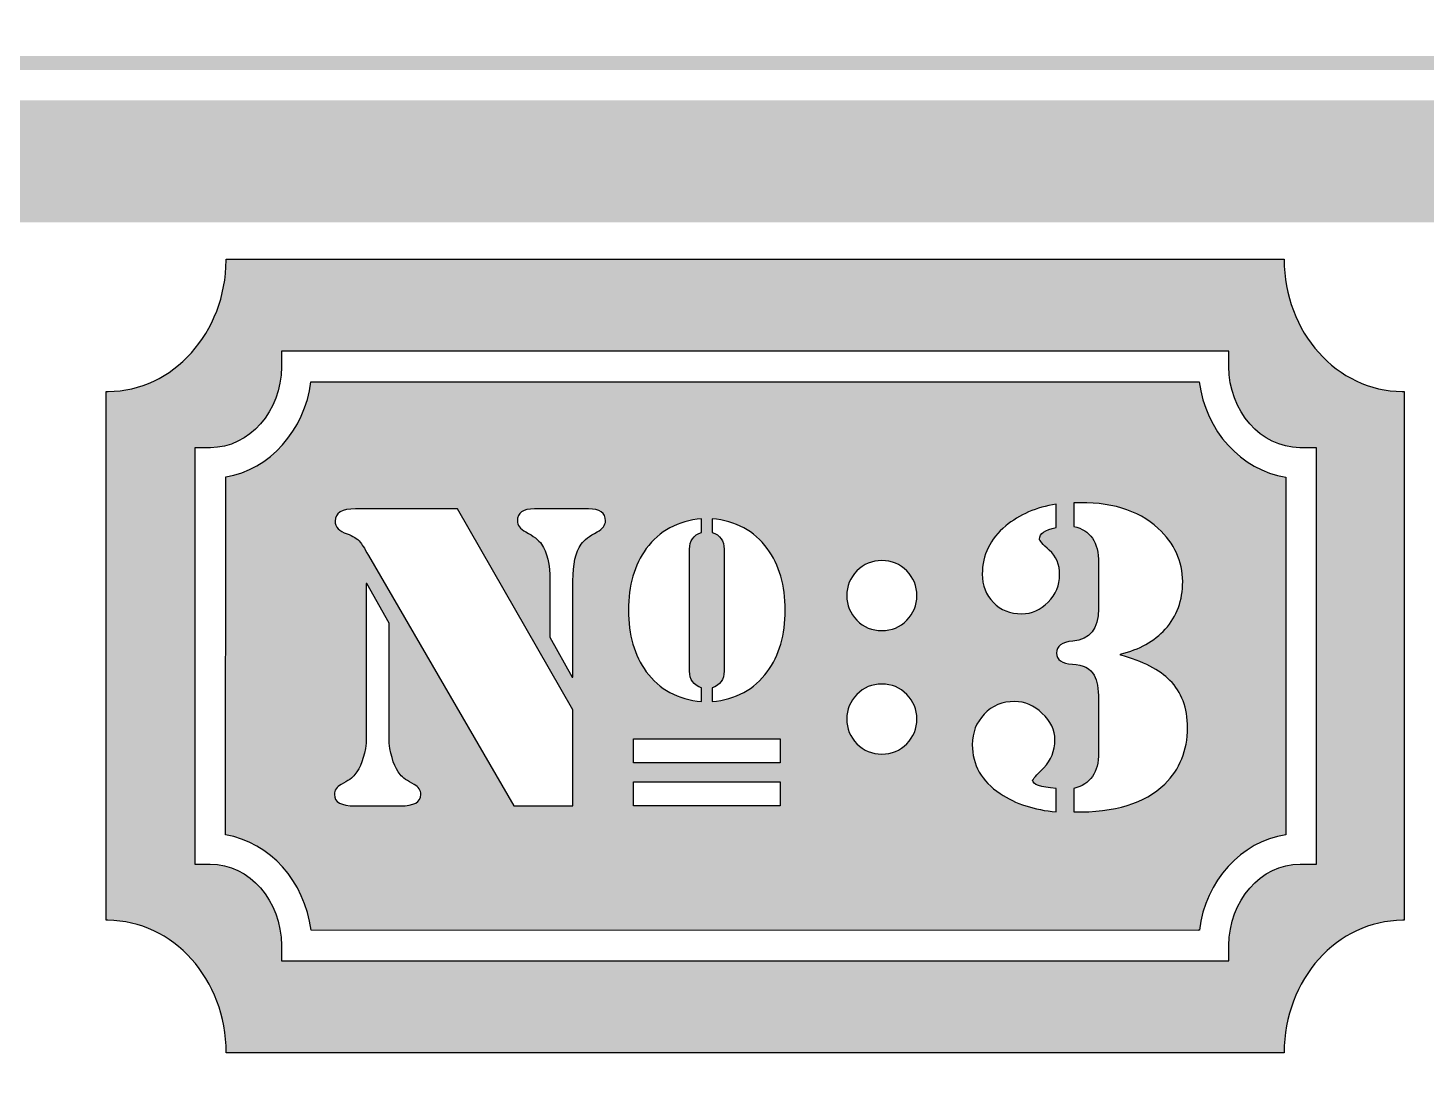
# Model space of a CAD drawing. Header units: millimetres. Extents: x 54215 to 67697, y 23496 to 56611.
# Drawn here: x 60389.2 to 60474.9, y 32376.6 to 32440.2 of the extents above; entities that cross this region are included whole.
import ezdxf

# ---------------------------------------------------------------- set-up
doc = ezdxf.new("R2010")
doc.units = ezdxf.units.MM
doc.layers.add('no3_lejand', color=255, linetype='Continuous', lineweight=13)

msp = doc.modelspace()

# ---------------------------------------------------------------- hatches: boundary and pattern name
at = {"true_color": 0xe74a37}
h = msp.add_hatch(color=13, dxfattribs=at)
h.dxf.hatch_style = 1
edge = h.paths.add_edge_path()
edge.add_spline(control_points=[(60473.449, 32417.97), (60469.447, 32417.983), (60466.204, 32421.606), (60466.204, 32426.073), (60466.203, 32426.072), (60466.202, 32426.072), (60466.201, 32426.072), (60466.201, 32426.072), (60466.201, 32426.073), (60466.201, 32426.073), (60466.201, 32426.073), (60401.346, 32426.073), (60401.346, 32426.073), (60401.346, 32426.073), (60401.346, 32426.026), (60401.346, 32426.026), (60401.323, 32421.58), (60398.092, 32417.983), (60394.103, 32417.97), (60394.103, 32417.97), (60393.992, 32417.97), (60393.992, 32417.97), (60393.992, 32417.97), (60393.992, 32385.56), (60393.992, 32385.56), (60393.992, 32385.56), (60394.082, 32385.56), (60394.082, 32385.56), (60394.082, 32385.56), (60394.082, 32385.56), (60394.082, 32385.56), (60398.095, 32385.56), (60401.347, 32381.93), (60401.347, 32377.454), (60401.347, 32377.454), (60401.349, 32377.454), (60401.349, 32377.454), (60401.349, 32377.454), (60401.349, 32377.441), (60401.349, 32377.441), (60401.349, 32377.441), (60466.203, 32377.441), (60466.203, 32377.441), (60466.203, 32377.441), (60466.203, 32377.454), (60466.203, 32377.454), (60466.203, 32377.454), (60466.206, 32377.454), (60466.206, 32377.454), (60466.206, 32381.93), (60469.458, 32385.56), (60473.471, 32385.56), (60473.471, 32385.56), (60473.471, 32385.56), (60473.471, 32385.56), (60473.471, 32385.56), (60473.555, 32385.56), (60473.555, 32385.56), (60473.555, 32385.56), (60473.555, 32417.97), (60473.555, 32417.97), (60473.555, 32417.97), (60473.449, 32417.97), (60473.449, 32417.97)], knot_values=[0, 0, 0, 0, 1, 1, 1, 2, 2, 2, 3, 3, 3, 4, 4, 4, 5, 5, 5, 6, 6, 6, 7, 7, 7, 8, 8, 8, 9, 9, 9, 10, 10, 10, 11, 11, 11, 12, 12, 12, 13, 13, 13, 14, 14, 14, 15, 15, 15, 16, 16, 16, 17, 17, 17, 18, 18, 18, 19, 19, 19, 20, 20, 20, 21, 21, 21, 21], degree=3, periodic=0)
edge = h.paths.add_edge_path(flags=16)
edge.add_spline(control_points=[(60468.18, 32389.001), (60468.18, 32389.001), (60467.183, 32389.001), (60467.183, 32389.001), (60464.776, 32389.001), (60462.818, 32386.766), (60462.818, 32384.021), (60462.818, 32384.021), (60462.816, 32383.085), (60462.816, 32383.085), (60462.816, 32383.085), (60461.881, 32383.075), (60461.881, 32383.075), (60461.881, 32383.075), (60404.734, 32383.086), (60404.734, 32383.086), (60404.734, 32383.086), (60404.734, 32384.021), (60404.734, 32384.021), (60404.734, 32386.767), (60402.775, 32389.001), (60400.367, 32389.001), (60400.367, 32389.001), (60399.432, 32389.001), (60399.432, 32389.001), (60399.432, 32389.001), (60399.432, 32414.518), (60399.432, 32414.518), (60399.432, 32414.518), (60400.381, 32414.525), (60400.381, 32414.525), (60402.766, 32414.532), (60404.719, 32416.752), (60404.733, 32419.473), (60404.733, 32419.473), (60404.733, 32420.438), (60404.733, 32420.438), (60404.733, 32420.438), (60447.308, 32420.438), (60447.308, 32420.438), (60455.567, 32420.438), (60462.818, 32420.441), (60462.818, 32420.441), (60462.818, 32420.441), (60462.818, 32419.503), (60462.818, 32419.503), (60462.818, 32419.503), (60462.816, 32419.503), (60462.816, 32419.503), (60462.816, 32416.765), (60464.77, 32414.532), (60467.17, 32414.525), (60467.17, 32414.525), (60468.18, 32414.525), (60468.18, 32414.525), (60468.18, 32414.525), (60468.18, 32389.001), (60468.18, 32389.001)], knot_values=[0, 0, 0, 0, 1, 1, 1, 2, 2, 2, 3, 3, 3, 4, 4, 4, 5, 5, 5, 6, 6, 6, 7, 7, 7, 8, 8, 8, 9, 9, 9, 10, 10, 10, 11, 11, 11, 12, 12, 12, 13, 13, 13, 14, 14, 14, 15, 15, 15, 16, 16, 16, 17, 17, 17, 18, 18, 18, 19, 19, 19, 19], degree=3, periodic=0)
h = msp.add_hatch(color=13, dxfattribs=at)
h.dxf.hatch_style = 1
edge = h.paths.add_edge_path()
edge.add_spline(control_points=[(60466.31, 32401.763), (60466.31, 32407.242), (60466.31, 32412.722), (60466.31, 32412.722), (60463.562, 32413.148), (60461.382, 32415.55), (60461.004, 32418.568)], knot_values=[8, 8, 8, 8, 8.5, 8.5, 8.5, 9.5, 9.5, 9.5, 9.5], degree=3, periodic=0)
edge.add_spline(control_points=[(60461.004, 32418.568), (60461.004, 32418.568), (60406.545, 32418.568), (60406.545, 32418.568), (60406.168, 32415.578), (60404.022, 32413.193), (60401.318, 32412.734)], knot_values=[6, 6, 6, 6, 7, 7, 7, 8, 8, 8, 8], degree=3, periodic=0)
edge.add_spline(control_points=[(60401.318, 32412.734), (60401.318, 32412.734), (60401.303, 32390.794), (60401.303, 32390.794), (60404.022, 32390.343), (60406.172, 32387.955), (60406.546, 32384.956)], knot_values=[4, 4, 4, 4, 5, 5, 5, 6, 6, 6, 6], degree=3, periodic=0)
edge.add_spline(control_points=[(60406.546, 32384.956), (60406.546, 32384.956), (60460.946, 32384.946), (60460.946, 32384.946), (60460.946, 32384.946), (60460.946, 32384.946), (60460.946, 32384.946)], knot_values=[2.99999, 2.99999, 2.99999, 2.99999, 3.99999, 3.99999, 3.99999, 4, 4, 4, 4], degree=3, periodic=0)
edge.add_spline(control_points=[(60460.946, 32384.946), (60460.946, 32384.946), (60460.946, 32384.956), (60460.946, 32384.956), (60460.946, 32384.956), (60460.946, 32384.956), (60460.946, 32384.956)], knot_values=[1.99999, 1.99999, 1.99999, 1.99999, 2.99998, 2.99998, 2.99998, 2.99999, 2.99999, 2.99999, 2.99999], degree=3, periodic=0)
edge.add_spline(control_points=[(60460.946, 32384.956), (60460.946, 32384.956), (60461.005, 32384.956), (60461.005, 32384.956)], knot_values=[1.00001, 1.00001, 1.00001, 1.00001, 1.99999, 1.99999, 1.99999, 1.99999], degree=3, periodic=0)
edge.add_spline(control_points=[(60461.005, 32384.956), (60461.383, 32387.978), (60463.562, 32390.379), (60466.31, 32390.804)], knot_values=[0, 0, 0, 0, 1, 1, 1, 1], degree=3, periodic=0)
edge.add_spline(control_points=[(60466.31, 32390.804), (60466.31, 32390.804), (60466.31, 32396.283), (60466.31, 32401.763)], knot_values=[9.5, 9.5, 9.5, 9.5, 10, 10, 10, 10], degree=3, periodic=0)
edge = h.paths.add_edge_path(flags=16)
edge.add_spline(control_points=[(60440.011, 32406.971), (60440.422, 32407.397), (60440.932, 32407.608), (60441.541, 32407.608), (60442.151, 32407.608), (60442.66, 32407.397), (60443.072, 32406.971)], knot_values=[5, 5, 5, 5, 6, 6, 6, 7, 7, 7, 7], degree=3, periodic=0)
edge.add_spline(control_points=[(60443.072, 32406.971), (60443.483, 32406.548), (60443.689, 32406.045), (60443.689, 32405.459)], knot_values=[7, 7, 7, 7, 8, 8, 8, 8], degree=3, periodic=0)
edge.add_spline(control_points=[(60443.689, 32405.459), (60443.689, 32404.877), (60443.483, 32404.374), (60443.072, 32403.95)], knot_values=[0, 0, 0, 0, 1, 1, 1, 1], degree=3, periodic=0)
edge.add_spline(control_points=[(60443.072, 32403.95), (60442.66, 32403.526), (60442.151, 32403.314), (60441.541, 32403.314), (60440.932, 32403.314), (60440.422, 32403.526), (60440.011, 32403.95), (60439.6, 32404.374), (60439.393, 32404.877), (60439.393, 32405.459)], knot_values=[1, 1, 1, 1, 2, 2, 2, 3, 3, 3, 4, 4, 4, 4], degree=3, periodic=0)
edge.add_spline(control_points=[(60439.393, 32405.459), (60439.393, 32406.045), (60439.6, 32406.548), (60440.011, 32406.971)], knot_values=[4, 4, 4, 4, 5, 5, 5, 5], degree=3, periodic=0)
edge = h.paths.add_edge_path(flags=16)
edge.add_spline(control_points=[(60431.136, 32410.171), (60432.595, 32410.038), (60433.724, 32409.427), (60434.519, 32408.342)], knot_values=[5, 5, 5, 5, 6, 6, 6, 6], degree=3, periodic=0)
edge.add_spline(control_points=[(60434.519, 32408.342), (60435.251, 32407.345), (60435.615, 32406.087), (60435.615, 32404.57)], knot_values=[6, 6, 6, 6, 7, 7, 7, 7], degree=3, periodic=0)
edge.add_spline(control_points=[(60435.615, 32404.57), (60435.615, 32403.053), (60435.251, 32401.794), (60434.519, 32400.796)], knot_values=[7, 7, 7, 7, 8, 8, 8, 8], degree=3, periodic=0)
edge.add_spline(control_points=[(60434.519, 32400.796), (60433.724, 32399.711), (60432.595, 32399.102), (60431.136, 32398.967)], knot_values=[8, 8, 8, 8, 9, 9, 9, 9], degree=3, periodic=0)
edge.add_spline(control_points=[(60431.136, 32398.967), (60431.136, 32398.967), (60431.136, 32399.803), (60431.136, 32399.803)], knot_values=[0, 0, 0, 0, 1, 1, 1, 1], degree=3, periodic=0)
edge.add_spline(control_points=[(60431.136, 32399.803), (60431.626, 32399.975), (60431.87, 32400.32), (60431.87, 32400.839), (60431.87, 32400.839), (60431.87, 32408.299), (60431.87, 32408.299)], knot_values=[1, 1, 1, 1, 2, 2, 2, 3, 3, 3, 3], degree=3, periodic=0)
edge.add_spline(control_points=[(60431.87, 32408.299), (60431.87, 32408.818), (60431.626, 32409.164), (60431.136, 32409.337), (60431.136, 32409.337), (60431.136, 32410.171), (60431.136, 32410.171)], knot_values=[3, 3, 3, 3, 4, 4, 4, 5, 5, 5, 5], degree=3, periodic=0)
edge = h.paths.add_edge_path(flags=16)
edge.add_spline(control_points=[(60430.488, 32410.171), (60430.488, 32410.171), (60430.488, 32409.337), (60430.488, 32409.337)], knot_values=[0, 0, 0, 0, 1, 1, 1, 1], degree=3, periodic=0)
edge.add_spline(control_points=[(60430.488, 32409.337), (60429.998, 32409.164), (60429.753, 32408.818), (60429.753, 32408.299), (60429.753, 32408.299), (60429.753, 32400.839), (60429.753, 32400.839)], knot_values=[1, 1, 1, 1, 2, 2, 2, 3, 3, 3, 3], degree=3, periodic=0)
edge.add_spline(control_points=[(60429.753, 32400.839), (60429.753, 32400.32), (60429.998, 32399.975), (60430.488, 32399.803), (60430.488, 32399.803), (60430.488, 32398.967), (60430.488, 32398.967)], knot_values=[3, 3, 3, 3, 4, 4, 4, 5, 5, 5, 5], degree=3, periodic=0)
edge.add_spline(control_points=[(60430.488, 32398.967), (60429.027, 32399.102), (60427.9, 32399.711), (60427.103, 32400.796)], knot_values=[5, 5, 5, 5, 6, 6, 6, 6], degree=3, periodic=0)
edge.add_spline(control_points=[(60427.103, 32400.796), (60426.373, 32401.794), (60426.008, 32403.053), (60426.008, 32404.57)], knot_values=[6, 6, 6, 6, 7, 7, 7, 7], degree=3, periodic=0)
edge.add_spline(control_points=[(60426.008, 32404.57), (60426.008, 32406.087), (60426.373, 32407.345), (60427.103, 32408.342)], knot_values=[7, 7, 7, 7, 8, 8, 8, 8], degree=3, periodic=0)
edge.add_spline(control_points=[(60427.103, 32408.342), (60427.9, 32409.427), (60429.027, 32410.038), (60430.488, 32410.171)], knot_values=[8, 8, 8, 8, 9, 9, 9, 9], degree=3, periodic=0)
edge = h.paths.add_edge_path(flags=16)
edge.add_spline(control_points=[(60447.697, 32406.783), (60447.697, 32407.952), (60448.176, 32408.932), (60449.133, 32409.727)], knot_values=[8, 8, 8, 8, 9, 9, 9, 9], degree=3, periodic=0)
edge.add_spline(control_points=[(60449.133, 32409.727), (60449.976, 32410.425), (60451.005, 32410.872), (60452.223, 32411.065)], knot_values=[9, 9, 9, 9, 10, 10, 10, 10], degree=3, periodic=0)
edge.add_spline(control_points=[(60452.223, 32411.065), (60452.223, 32411.065), (60452.223, 32409.63), (60452.223, 32409.63)], knot_values=[0, 0, 0, 0, 1, 1, 1, 1], degree=3, periodic=0)
edge.add_spline(control_points=[(60452.223, 32409.63), (60451.541, 32409.499), (60451.201, 32409.265), (60451.201, 32408.924)], knot_values=[1, 1, 1, 1, 2, 2, 2, 2], degree=3, periodic=0)
edge.add_spline(control_points=[(60451.201, 32408.924), (60451.201, 32408.844), (60451.403, 32408.616), (60451.809, 32408.243)], knot_values=[2, 2, 2, 2, 3, 3, 3, 3], degree=3, periodic=0)
edge.add_spline(control_points=[(60451.809, 32408.243), (60452.231, 32407.87), (60452.442, 32407.367), (60452.442, 32406.734)], knot_values=[3, 3, 3, 3, 4, 4, 4, 4], degree=3, periodic=0)
edge.add_spline(control_points=[(60452.442, 32406.734), (60452.442, 32406.101), (60452.206, 32405.542), (60451.736, 32405.055)], knot_values=[4, 4, 4, 4, 5, 5, 5, 5], degree=3, periodic=0)
edge.add_spline(control_points=[(60451.736, 32405.055), (60451.283, 32404.585), (60450.739, 32404.349), (60450.105, 32404.349)], knot_values=[5, 5, 5, 5, 6, 6, 6, 6], degree=3, periodic=0)
edge.add_spline(control_points=[(60450.105, 32404.349), (60449.407, 32404.349), (60448.832, 32404.577), (60448.379, 32405.03)], knot_values=[6, 6, 6, 6, 7, 7, 7, 7], degree=3, periodic=0)
edge.add_spline(control_points=[(60448.379, 32405.03), (60447.924, 32405.501), (60447.697, 32406.085), (60447.697, 32406.783)], knot_values=[7, 7, 7, 7, 8, 8, 8, 8], degree=3, periodic=0)
edge = h.paths.add_edge_path(flags=16)
edge.add_spline(control_points=[(60440.011, 32399.403), (60440.422, 32399.828), (60440.932, 32400.039), (60441.541, 32400.039), (60442.151, 32400.039), (60442.66, 32399.828), (60443.072, 32399.403)], knot_values=[5, 5, 5, 5, 6, 6, 6, 7, 7, 7, 7], degree=3, periodic=0)
edge.add_spline(control_points=[(60443.072, 32399.403), (60443.483, 32398.98), (60443.689, 32398.476), (60443.689, 32397.893)], knot_values=[7, 7, 7, 7, 8, 8, 8, 8], degree=3, periodic=0)
edge.add_spline(control_points=[(60443.689, 32397.893), (60443.689, 32397.31), (60443.483, 32396.806), (60443.072, 32396.382)], knot_values=[0, 0, 0, 0, 1, 1, 1, 1], degree=3, periodic=0)
edge.add_spline(control_points=[(60443.072, 32396.382), (60442.66, 32395.959), (60442.151, 32395.747), (60441.541, 32395.747), (60440.932, 32395.747), (60440.422, 32395.959), (60440.011, 32396.382)], knot_values=[1, 1, 1, 1, 2, 2, 2, 3, 3, 3, 3], degree=3, periodic=0)
edge.add_spline(control_points=[(60440.011, 32396.382), (60439.6, 32396.806), (60439.393, 32397.31), (60439.393, 32397.893)], knot_values=[3, 3, 3, 3, 4, 4, 4, 4], degree=3, periodic=0)
edge.add_spline(control_points=[(60439.393, 32397.893), (60439.393, 32398.476), (60439.6, 32398.98), (60440.011, 32399.403)], knot_values=[4, 4, 4, 4, 5, 5, 5, 5], degree=3, periodic=0)
edge = h.paths.add_edge_path(flags=16)
edge.add_spline(control_points=[(60453.318, 32411.139), (60455.508, 32411.236), (60457.227, 32410.718), (60458.476, 32409.582)], knot_values=[16, 16, 16, 16, 17, 17, 17, 17], degree=3, periodic=0)
edge.add_spline(control_points=[(60458.476, 32409.582), (60459.483, 32408.656), (60459.985, 32407.569), (60459.985, 32406.32)], knot_values=[17, 17, 17, 17, 18, 18, 18, 18], degree=3, periodic=0)
edge.add_spline(control_points=[(60459.985, 32406.32), (60459.985, 32405.169), (60459.63, 32404.195), (60458.915, 32403.4)], knot_values=[18, 18, 18, 18, 19, 19, 19, 19], degree=3, periodic=0)
edge.add_spline(control_points=[(60458.915, 32403.4), (60458.248, 32402.67), (60457.333, 32402.159), (60456.165, 32401.867)], knot_values=[19, 19, 19, 19, 20, 20, 20, 20], degree=3, periodic=0)
edge.add_spline(control_points=[(60456.165, 32401.867), (60456.165, 32401.867), (60456.165, 32401.819), (60456.165, 32401.819)], knot_values=[0.00001, 0.00001, 0.00001, 0.00001, 1, 1, 1, 1], degree=3, periodic=0)
edge.add_spline(control_points=[(60456.165, 32401.819), (60457.559, 32401.429), (60458.574, 32400.911), (60459.206, 32400.262)], knot_values=[1, 1, 1, 1, 2, 2, 2, 2], degree=3, periodic=0)
edge.add_spline(control_points=[(60459.206, 32400.262), (60459.92, 32399.547), (60460.278, 32398.582), (60460.278, 32397.365)], knot_values=[2, 2, 2, 2, 3, 3, 3, 3], degree=3, periodic=0)
edge.add_spline(control_points=[(60460.278, 32397.365), (60460.278, 32395.971), (60459.815, 32394.818), (60458.89, 32393.911)], knot_values=[3, 3, 3, 3, 4, 4, 4, 4], degree=3, periodic=0)
edge.add_spline(control_points=[(60458.89, 32393.911), (60457.674, 32392.726), (60455.815, 32392.158), (60453.318, 32392.208), (60453.318, 32392.208), (60453.318, 32393.643), (60453.318, 32393.643)], knot_values=[4, 4, 4, 4, 5, 5, 5, 6, 6, 6, 6], degree=3, periodic=0)
edge.add_spline(control_points=[(60453.318, 32393.643), (60454.324, 32393.887), (60454.827, 32394.618), (60454.827, 32395.832), (60454.827, 32395.832), (60454.827, 32399.094), (60454.827, 32399.094)], knot_values=[6, 6, 6, 6, 7, 7, 7, 8, 8, 8, 8], degree=3, periodic=0)
edge.add_spline(control_points=[(60454.827, 32399.094), (60454.827, 32399.758), (60454.737, 32400.253), (60454.558, 32400.577)], knot_values=[8, 8, 8, 8, 9, 9, 9, 9], degree=3, periodic=0)
edge.add_spline(control_points=[(60454.558, 32400.577), (60454.332, 32401), (60453.886, 32401.226), (60453.222, 32401.26)], knot_values=[9, 9, 9, 9, 10, 10, 10, 10], degree=3, periodic=0)
edge.add_spline(control_points=[(60453.222, 32401.26), (60452.571, 32401.292), (60452.247, 32401.518), (60452.247, 32401.94)], knot_values=[10, 10, 10, 10, 11, 11, 11, 11], degree=3, periodic=0)
edge.add_spline(control_points=[(60452.247, 32401.94), (60452.247, 32402.362), (60452.58, 32402.606), (60453.245, 32402.67)], knot_values=[11, 11, 11, 11, 12, 12, 12, 12], degree=3, periodic=0)
edge.add_spline(control_points=[(60453.245, 32402.67), (60454.299, 32402.768), (60454.827, 32403.425), (60454.827, 32404.641), (60454.827, 32404.641), (60454.827, 32407.465), (60454.827, 32407.465)], knot_values=[12, 12, 12, 12, 13, 13, 13, 14, 14, 14, 14], degree=3, periodic=0)
edge.add_spline(control_points=[(60454.827, 32407.465), (60454.827, 32408.73), (60454.324, 32409.476), (60453.318, 32409.702), (60453.318, 32409.702), (60453.318, 32411.139), (60453.318, 32411.139)], knot_values=[14, 14, 14, 14, 15, 15, 15, 16, 16, 16, 16], degree=3, periodic=0)
edge = h.paths.add_edge_path(flags=16)
edge.add_spline(control_points=[(60424.599, 32410.043), (60424.599, 32409.784), (60424.428, 32409.557), (60424.087, 32409.362)], knot_values=[7, 7, 7, 7, 8, 8, 8, 8], degree=3, periodic=0)
edge.add_spline(control_points=[(60424.087, 32409.362), (60423.617, 32409.118), (60423.293, 32408.868), (60423.114, 32408.608)], knot_values=[8, 8, 8, 8, 9, 9, 9, 9], degree=3, periodic=0)
edge.add_spline(control_points=[(60423.114, 32408.608), (60422.773, 32408.121), (60422.602, 32407.376), (60422.602, 32406.369), (60422.602, 32406.369), (60422.602, 32405.537), (60422.602, 32404.497)], knot_values=[9, 9, 9, 9, 10, 10, 10, 10.375023, 10.375023, 10.375023, 10.375023], degree=3, periodic=0)
edge.add_spline(control_points=[(60422.602, 32404.497), (60422.602, 32403.458), (60422.602, 32402.211), (60422.602, 32401.379)], knot_values=[10.375023, 10.375023, 10.375023, 10.375023, 10.750015, 10.750015, 10.750015, 10.750015], degree=3, periodic=0)
edge.add_spline(control_points=[(60422.602, 32401.379), (60422.602, 32401.171), (60422.602, 32400.989), (60422.602, 32400.843)], knot_values=[10.750015, 10.750015, 10.750015, 10.750015, 10.843763, 10.843763, 10.843763, 10.843763], degree=3, periodic=0)
edge.add_spline(control_points=[(60422.602, 32400.843), (60422.602, 32400.697), (60422.602, 32400.587), (60422.602, 32400.522)], knot_values=[10.843763, 10.843763, 10.843763, 10.843763, 10.937511, 10.937511, 10.937511, 10.937511], degree=3, periodic=0)
edge.add_spline(control_points=[(60422.602, 32400.522), (60422.602, 32400.505), (60422.602, 32400.492), (60422.602, 32400.482)], knot_values=[10.937511, 10.937511, 10.937511, 10.937511, 10.960948, 10.960948, 10.960948, 10.960948], degree=3, periodic=0)
edge.add_spline(control_points=[(60422.602, 32400.482), (60422.602, 32400.471), (60422.602, 32400.464), (60422.602, 32400.46)], knot_values=[10.960948, 10.960948, 10.960948, 10.960948, 10.984385, 10.984385, 10.984385, 10.984385], degree=3, periodic=0)
edge.add_spline(control_points=[(60422.602, 32400.46), (60422.602, 32400.458), (60422.602, 32400.458), (60422.602, 32400.457)], knot_values=[10.984385, 10.984385, 10.984385, 10.984385, 10.990245, 10.990245, 10.990245, 10.990245], degree=3, periodic=0)
edge.add_spline(control_points=[(60422.602, 32400.457), (60422.602, 32400.456), (60422.602, 32400.456), (60422.602, 32400.456)], knot_values=[10.990245, 10.990245, 10.990245, 10.990245, 10.996104, 10.996104, 10.996104, 10.996104], degree=3, periodic=0)
edge.add_spline(control_points=[(60422.602, 32400.456), (60422.602, 32400.455), (60422.602, 32400.455), (60422.602, 32400.455)], knot_values=[10.996104, 10.996104, 10.996104, 10.996104, 10.997569, 10.997569, 10.997569, 10.997569], degree=3, periodic=0)
edge.add_spline(control_points=[(60422.602, 32400.455), (60422.602, 32400.455), (60422.602, 32400.455), (60422.602, 32400.455)], knot_values=[10.997569, 10.997569, 10.997569, 10.997569, 10.999033, 10.999033, 10.999033, 10.999033], degree=3, periodic=0)
edge.add_spline(control_points=[(60422.602, 32400.455), (60422.602, 32400.455), (60422.602, 32400.455), (60422.602, 32400.455)], knot_values=[10.999033, 10.999033, 10.999033, 10.999033, 10.9994, 10.9994, 10.9994, 10.9994], degree=3, periodic=0)
edge.add_spline(control_points=[(60422.602, 32400.455), (60422.602, 32400.455), (60422.602, 32400.455), (60422.602, 32400.455)], knot_values=[10.9994, 10.9994, 10.9994, 10.9994, 10.999766, 10.999766, 10.999766, 10.999766], degree=3, periodic=0)
edge.add_spline(control_points=[(60422.602, 32400.455), (60422.602, 32400.455), (60422.602, 32400.455), (60422.602, 32400.455), (60422.602, 32400.455), (60422.602, 32400.455), (60422.602, 32400.455)], knot_values=[10.999766, 10.999766, 10.999766, 10.999766, 11, 11, 11, 11.004893, 11.004893, 11.004893, 11.004893], degree=3, periodic=0)
edge.add_spline(control_points=[(60422.539, 32400.483), (60422.524, 32400.51), (60422.499, 32400.556), (60422.465, 32400.617)], knot_values=[12.062489, 12.062489, 12.062489, 12.062489, 12.156237, 12.156237, 12.156237, 12.156237], degree=3, periodic=0)
edge.add_spline(control_points=[(60422.465, 32400.617), (60422.432, 32400.677), (60422.39, 32400.753), (60422.342, 32400.839)], knot_values=[12.156237, 12.156237, 12.156237, 12.156237, 12.249985, 12.249985, 12.249985, 12.249985], degree=3, periodic=0)
edge.add_spline(control_points=[(60422.342, 32400.839), (60422.15, 32401.185), (60421.862, 32401.704), (60421.623, 32402.136)], knot_values=[12.249985, 12.249985, 12.249985, 12.249985, 12.624977, 12.624977, 12.624977, 12.624977], degree=3, periodic=0)
edge.add_spline(control_points=[(60421.623, 32402.136), (60421.383, 32402.568), (60421.191, 32402.914), (60421.191, 32402.914), (60421.191, 32402.914), (60421.191, 32406.369), (60421.191, 32406.369)], knot_values=[12.624977, 12.624977, 12.624977, 12.624977, 13, 13, 13, 14, 14, 14, 14], degree=3, periodic=0)
edge.add_spline(control_points=[(60421.191, 32406.369), (60421.191, 32407.376), (60421.021, 32408.121), (60420.681, 32408.608)], knot_values=[1, 1, 1, 1, 2, 2, 2, 2], degree=3, periodic=0)
edge.add_spline(control_points=[(60420.681, 32408.608), (60420.502, 32408.868), (60420.178, 32409.118), (60419.708, 32409.362)], knot_values=[2, 2, 2, 2, 3, 3, 3, 3], degree=3, periodic=0)
edge.add_spline(control_points=[(60419.708, 32409.362), (60419.366, 32409.557), (60419.196, 32409.784), (60419.196, 32410.043)], knot_values=[3, 3, 3, 3, 4, 4, 4, 4], degree=3, periodic=0)
edge.add_spline(control_points=[(60419.196, 32410.043), (60419.196, 32410.53), (60419.546, 32410.774), (60420.242, 32410.774), (60420.242, 32410.774), (60423.552, 32410.774), (60423.552, 32410.774)], knot_values=[4, 4, 4, 4, 5, 5, 5, 6, 6, 6, 6], degree=3, periodic=0)
edge.add_spline(control_points=[(60423.552, 32410.774), (60424.25, 32410.774), (60424.599, 32410.53), (60424.599, 32410.043)], knot_values=[6, 6, 6, 6, 7, 7, 7, 7], degree=3, periodic=0)
h.paths.add_polyline_path([(60435.315, 32396.692), (60435.315, 32395.212), (60426.308, 32395.212), (60426.308, 32396.692)], flags=16)
edge = h.paths.add_edge_path(flags=16)
edge.add_spline(control_points=[(60447.818, 32398.194), (60448.305, 32398.712), (60448.929, 32398.971), (60449.692, 32398.971)], knot_values=[4, 4, 4, 4, 5, 5, 5, 5], degree=3, periodic=0)
edge.add_spline(control_points=[(60449.692, 32398.971), (60450.308, 32398.971), (60450.867, 32398.728), (60451.371, 32398.243)], knot_values=[5, 5, 5, 5, 6, 6, 6, 6], degree=3, periodic=0)
edge.add_spline(control_points=[(60451.371, 32398.243), (60451.891, 32397.771), (60452.149, 32397.227), (60452.149, 32396.612)], knot_values=[6, 6, 6, 6, 7, 7, 7, 7], degree=3, periodic=0)
edge.add_spline(control_points=[(60452.149, 32396.612), (60452.149, 32395.947), (60451.922, 32395.379), (60451.469, 32394.907)], knot_values=[7, 7, 7, 7, 8, 8, 8, 8], degree=3, periodic=0)
edge.add_spline(control_points=[(60451.469, 32394.907), (60451.013, 32394.437), (60450.787, 32394.186), (60450.787, 32394.154)], knot_values=[8, 8, 8, 8, 9, 9, 9, 9], degree=3, periodic=0)
edge.add_spline(control_points=[(60450.787, 32394.154), (60450.787, 32393.878), (60451.265, 32393.707), (60452.223, 32393.643)], knot_values=[9, 9, 9, 9, 10, 10, 10, 10], degree=3, periodic=0)
edge.add_spline(control_points=[(60452.223, 32393.643), (60452.223, 32393.643), (60452.223, 32392.208), (60452.223, 32392.208)], knot_values=[0, 0, 0, 0, 1, 1, 1, 1], degree=3, periodic=0)
edge.add_spline(control_points=[(60452.223, 32392.208), (60450.893, 32392.322), (60449.748, 32392.693), (60448.792, 32393.326)], knot_values=[1, 1, 1, 1, 2, 2, 2, 2], degree=3, periodic=0)
edge.add_spline(control_points=[(60448.792, 32393.326), (60447.656, 32394.089), (60447.088, 32395.086), (60447.088, 32396.32)], knot_values=[2, 2, 2, 2, 3, 3, 3, 3], degree=3, periodic=0)
edge.add_spline(control_points=[(60447.088, 32396.32), (60447.088, 32397.067), (60447.332, 32397.69), (60447.818, 32398.194)], knot_values=[3, 3, 3, 3, 4, 4, 4, 4], degree=3, periodic=0)
h.paths.add_polyline_path([(60435.315, 32394.053), (60435.315, 32392.572), (60426.308, 32392.572), (60426.308, 32394.053)], flags=16)
edge = h.paths.add_edge_path(flags=16)
edge.add_spline(control_points=[(60419.062, 32404.617), (60420.832, 32401.539), (60422.602, 32398.46), (60422.602, 32398.46), (60422.602, 32398.46), (60422.602, 32396.988), (60422.602, 32395.516)], knot_values=[0.5, 0.5, 0.5, 0.5, 1, 1, 1, 1.5, 1.5, 1.5, 1.5], degree=3, periodic=0)
edge.add_spline(control_points=[(60422.602, 32395.516), (60422.602, 32394.044), (60422.602, 32392.572), (60422.602, 32392.572), (60422.602, 32392.572), (60421.696, 32392.572), (60420.79, 32392.572)], knot_values=[1.5, 1.5, 1.5, 1.5, 2, 2, 2, 2.5, 2.5, 2.5, 2.5], degree=3, periodic=0)
edge.add_spline(control_points=[(60420.79, 32392.572), (60419.884, 32392.572), (60418.978, 32392.572), (60418.978, 32392.572), (60418.978, 32392.572), (60410.071, 32407.926), (60410.071, 32407.926)], knot_values=[2.5, 2.5, 2.5, 2.5, 3, 3, 3, 4, 4, 4, 4], degree=3, periodic=0)
edge.add_spline(control_points=[(60410.071, 32407.926), (60409.812, 32408.381), (60409.641, 32408.649), (60409.56, 32408.73)], knot_values=[4, 4, 4, 4, 5, 5, 5, 5], degree=3, periodic=0)
edge.add_spline(control_points=[(60409.56, 32408.73), (60409.382, 32408.956), (60409.113, 32409.126), (60408.757, 32409.24)], knot_values=[5, 5, 5, 5, 6, 6, 6, 6], degree=3, periodic=0)
edge.add_spline(control_points=[(60408.757, 32409.24), (60408.27, 32409.402), (60408.026, 32409.662), (60408.026, 32410.02)], knot_values=[6, 6, 6, 6, 7, 7, 7, 7], degree=3, periodic=0)
edge.add_spline(control_points=[(60408.026, 32410.02), (60408.026, 32410.522), (60408.441, 32410.774), (60409.269, 32410.774), (60409.269, 32410.774), (60410.832, 32410.774), (60412.395, 32410.774)], knot_values=[7, 7, 7, 7, 8, 8, 8, 8.5, 8.5, 8.5, 8.5], degree=3, periodic=0)
edge.add_spline(control_points=[(60412.395, 32410.774), (60413.959, 32410.774), (60415.522, 32410.774), (60415.522, 32410.774), (60415.522, 32410.774), (60417.292, 32407.695), (60419.062, 32404.617)], knot_values=[8.5, 8.5, 8.5, 8.5, 9, 9, 9, 9.5, 9.5, 9.5, 9.5], degree=3, periodic=0)
edge = h.paths.add_edge_path(flags=16)
edge.add_spline(control_points=[(60410.655, 32404.983), (60410.995, 32404.374), (60411.336, 32403.766), (60411.336, 32403.766), (60411.336, 32403.766), (60411.336, 32396.417), (60411.336, 32396.417)], knot_values=[2.5, 2.5, 2.5, 2.5, 3, 3, 3, 4, 4, 4, 4], degree=3, periodic=0)
edge.add_spline(control_points=[(60411.336, 32396.417), (60411.45, 32395.54), (60411.677, 32394.899), (60412.017, 32394.495)], knot_values=[4, 4, 4, 4, 5, 5, 5, 5], degree=3, periodic=0)
edge.add_spline(control_points=[(60412.017, 32394.495), (60412.164, 32394.301), (60412.448, 32394.098), (60412.869, 32393.887)], knot_values=[5, 5, 5, 5, 6, 6, 6, 6], degree=3, periodic=0)
edge.add_spline(control_points=[(60412.869, 32393.887), (60413.146, 32393.741), (60413.283, 32393.536), (60413.283, 32393.279)], knot_values=[6, 6, 6, 6, 7, 7, 7, 7], degree=3, periodic=0)
edge.add_spline(control_points=[(60413.283, 32393.279), (60413.283, 32392.808), (60412.862, 32392.572), (60412.017, 32392.572), (60412.017, 32392.572), (60409.243, 32392.572), (60409.243, 32392.572)], knot_values=[7, 7, 7, 7, 8, 8, 8, 9, 9, 9, 9], degree=3, periodic=0)
edge.add_spline(control_points=[(60409.243, 32392.572), (60408.4, 32392.572), (60407.979, 32392.808), (60407.979, 32393.279)], knot_values=[9, 9, 9, 9, 10, 10, 10, 10], degree=3, periodic=0)
edge.add_spline(control_points=[(60407.979, 32393.279), (60407.979, 32393.536), (60408.117, 32393.741), (60408.392, 32393.887)], knot_values=[10, 10, 10, 10, 11, 11, 11, 11], degree=3, periodic=0)
edge.add_spline(control_points=[(60408.392, 32393.887), (60408.814, 32394.098), (60409.097, 32394.301), (60409.243, 32394.495)], knot_values=[11, 11, 11, 11, 12, 12, 12, 12], degree=3, periodic=0)
edge.add_spline(control_points=[(60409.243, 32394.495), (60409.585, 32394.899), (60409.812, 32395.54), (60409.925, 32396.417)], knot_values=[12, 12, 12, 12, 13, 13, 13, 13], degree=3, periodic=0)
edge.add_spline(control_points=[(60409.925, 32396.417), (60409.925, 32396.417), (60409.925, 32398.862), (60409.925, 32401.308)], knot_values=[0, 0, 0, 0, 0.5, 0.5, 0.5, 0.5], degree=3, periodic=0)
edge.add_spline(control_points=[(60409.925, 32401.308), (60409.925, 32403.753), (60409.925, 32406.199), (60409.925, 32406.199)], knot_values=[0.5, 0.5, 0.5, 0.5, 1, 1, 1, 1], degree=3, periodic=0)
edge.add_spline(control_points=[(60409.925, 32406.199), (60409.925, 32406.199), (60409.974, 32406.199), (60409.974, 32406.199)], knot_values=[1.00001, 1.00001, 1.00001, 1.00001, 1.99999, 1.99999, 1.99999, 1.99999], degree=3, periodic=0)
edge.add_spline(control_points=[(60409.974, 32406.199), (60409.974, 32406.199), (60409.974, 32406.199), (60409.974, 32406.199), (60409.974, 32406.199), (60410.314, 32405.591), (60410.655, 32404.983)], knot_values=[1.99999, 1.99999, 1.99999, 1.99999, 2.25, 2.25, 2.25, 2.5, 2.5, 2.5, 2.5], degree=3, periodic=0)

# ---------------------------------------------------------------- linework, layer by layer
at = {"color": 13, "true_color": 0xe74a37}
for points in [[(60435.315, 32395.212), (60426.308, 32395.212), (60426.308, 32396.692), (60435.315, 32396.692), (60435.315, 32395.212)], [(60435.315, 32392.572), (60426.308, 32392.572), (60426.308, 32394.053), (60435.315, 32394.053), (60435.315, 32392.572)]]:
    msp.add_lwpolyline(points, dxfattribs=at)
for points, knots in [([(60473.449, 32417.97), (60469.447, 32417.983), (60466.204, 32421.606), (60466.204, 32426.073), (60466.203, 32426.072), (60466.202, 32426.072), (60466.201, 32426.072), (60466.201, 32426.072), (60466.201, 32426.073), (60466.201, 32426.073), (60466.201, 32426.073), (60401.346, 32426.073), (60401.346, 32426.073), (60401.346, 32426.073), (60401.346, 32426.026), (60401.346, 32426.026), (60401.323, 32421.58), (60398.092, 32417.983), (60394.103, 32417.97), (60394.103, 32417.97), (60393.992, 32417.97), (60393.992, 32417.97), (60393.992, 32417.97), (60393.992, 32385.56), (60393.992, 32385.56), (60393.992, 32385.56), (60394.082, 32385.56), (60394.082, 32385.56), (60394.082, 32385.56), (60394.082, 32385.56), (60394.082, 32385.56), (60398.095, 32385.56), (60401.347, 32381.93), (60401.347, 32377.454), (60401.347, 32377.454), (60401.349, 32377.454), (60401.349, 32377.454), (60401.349, 32377.454), (60401.349, 32377.441), (60401.349, 32377.441), (60401.349, 32377.441), (60466.203, 32377.441), (60466.203, 32377.441), (60466.203, 32377.441), (60466.203, 32377.454), (60466.203, 32377.454), (60466.203, 32377.454), (60466.206, 32377.454), (60466.206, 32377.454), (60466.206, 32381.93), (60469.458, 32385.56), (60473.471, 32385.56), (60473.471, 32385.56), (60473.471, 32385.56), (60473.471, 32385.56), (60473.471, 32385.56), (60473.555, 32385.56), (60473.555, 32385.56), (60473.555, 32385.56), (60473.555, 32417.97), (60473.555, 32417.97), (60473.555, 32417.97), (60473.449, 32417.97), (60473.449, 32417.97)], [0, 0, 0, 0, 1, 1, 1, 2, 2, 2, 3, 3, 3, 4, 4, 4, 5, 5, 5, 6, 6, 6, 7, 7, 7, 8, 8, 8, 9, 9, 9, 10, 10, 10, 11, 11, 11, 12, 12, 12, 13, 13, 13, 14, 14, 14, 15, 15, 15, 16, 16, 16, 17, 17, 17, 18, 18, 18, 19, 19, 19, 20, 20, 20, 21, 21, 21, 21]), ([(60468.18, 32389.001), (60468.18, 32389.001), (60467.183, 32389.001), (60467.183, 32389.001), (60464.776, 32389.001), (60462.818, 32386.766), (60462.818, 32384.021), (60462.818, 32384.021), (60462.816, 32383.085), (60462.816, 32383.085), (60462.816, 32383.085), (60461.881, 32383.075), (60461.881, 32383.075), (60461.881, 32383.075), (60404.734, 32383.086), (60404.734, 32383.086), (60404.734, 32383.086), (60404.734, 32384.021), (60404.734, 32384.021), (60404.734, 32386.767), (60402.775, 32389.001), (60400.367, 32389.001), (60400.367, 32389.001), (60399.432, 32389.001), (60399.432, 32389.001), (60399.432, 32389.001), (60399.432, 32414.518), (60399.432, 32414.518), (60399.432, 32414.518), (60400.381, 32414.525), (60400.381, 32414.525), (60402.766, 32414.532), (60404.719, 32416.752), (60404.733, 32419.473), (60404.733, 32419.473), (60404.733, 32420.438), (60404.733, 32420.438), (60404.733, 32420.438), (60447.308, 32420.438), (60447.308, 32420.438), (60455.567, 32420.438), (60462.818, 32420.441), (60462.818, 32420.441), (60462.818, 32420.441), (60462.818, 32419.503), (60462.818, 32419.503), (60462.818, 32419.503), (60462.816, 32419.503), (60462.816, 32419.503), (60462.816, 32416.765), (60464.77, 32414.532), (60467.17, 32414.525), (60467.17, 32414.525), (60468.18, 32414.525), (60468.18, 32414.525), (60468.18, 32414.525), (60468.18, 32389.001), (60468.18, 32389.001)], [0, 0, 0, 0, 1, 1, 1, 2, 2, 2, 3, 3, 3, 4, 4, 4, 5, 5, 5, 6, 6, 6, 7, 7, 7, 8, 8, 8, 9, 9, 9, 10, 10, 10, 11, 11, 11, 12, 12, 12, 13, 13, 13, 14, 14, 14, 15, 15, 15, 16, 16, 16, 17, 17, 17, 18, 18, 18, 19, 19, 19, 19]), ([(60461.004, 32418.568), (60461.004, 32418.568), (60406.545, 32418.568), (60406.545, 32418.568), (60406.168, 32415.578), (60404.022, 32413.193), (60401.318, 32412.734), (60401.318, 32412.734), (60401.303, 32390.794), (60401.303, 32390.794), (60404.022, 32390.343), (60406.172, 32387.955), (60406.546, 32384.956), (60406.546, 32384.956), (60460.946, 32384.946), (60460.946, 32384.946), (60460.946, 32384.946), (60460.946, 32384.956), (60460.946, 32384.956), (60460.946, 32384.956), (60461.005, 32384.956), (60461.005, 32384.956), (60461.383, 32387.978), (60463.562, 32390.379), (60466.31, 32390.804), (60466.31, 32390.804), (60466.31, 32412.722), (60466.31, 32412.722), (60463.562, 32413.148), (60461.382, 32415.55), (60461.004, 32418.568)], [0, 0, 0, 0, 1, 1, 1, 2, 2, 2, 3, 3, 3, 4, 4, 4, 5, 5, 5, 6, 6, 6, 7, 7, 7, 8, 8, 8, 9, 9, 9, 10, 10, 10, 10]), ([(60422.602, 32392.572), (60422.602, 32392.572), (60418.978, 32392.572), (60418.978, 32392.572), (60418.978, 32392.572), (60410.071, 32407.926), (60410.071, 32407.926), (60409.812, 32408.381), (60409.641, 32408.649), (60409.56, 32408.73), (60409.382, 32408.956), (60409.113, 32409.126), (60408.757, 32409.24), (60408.27, 32409.402), (60408.026, 32409.662), (60408.026, 32410.02), (60408.026, 32410.522), (60408.441, 32410.774), (60409.269, 32410.774), (60409.269, 32410.774), (60415.522, 32410.774), (60415.522, 32410.774), (60415.522, 32410.774), (60422.602, 32398.46), (60422.602, 32398.46), (60422.602, 32398.46), (60422.602, 32392.572), (60422.602, 32392.572)], [0, 0, 0, 0, 1, 1, 1, 2, 2, 2, 3, 3, 3, 4, 4, 4, 5, 5, 5, 6, 6, 6, 7, 7, 7, 8, 8, 8, 9, 9, 9, 9]), ([(60424.087, 32409.362), (60423.617, 32409.118), (60423.293, 32408.868), (60423.114, 32408.608), (60422.773, 32408.121), (60422.602, 32407.376), (60422.602, 32406.369), (60422.602, 32406.369), (60422.602, 32400.455), (60422.602, 32400.455), (60422.602, 32400.455), (60422.555, 32400.455), (60422.555, 32400.455), (60422.555, 32400.455), (60421.191, 32402.914), (60421.191, 32402.914), (60421.191, 32402.914), (60421.191, 32406.369), (60421.191, 32406.369), (60421.191, 32407.376), (60421.021, 32408.121), (60420.681, 32408.608), (60420.502, 32408.868), (60420.178, 32409.118), (60419.708, 32409.362), (60419.366, 32409.557), (60419.196, 32409.784), (60419.196, 32410.043), (60419.196, 32410.53), (60419.546, 32410.774), (60420.242, 32410.774), (60420.242, 32410.774), (60423.552, 32410.774), (60423.552, 32410.774), (60424.25, 32410.774), (60424.599, 32410.53), (60424.599, 32410.043), (60424.599, 32409.784), (60424.428, 32409.557), (60424.087, 32409.362)], [0, 0, 0, 0, 1, 1, 1, 2, 2, 2, 3, 3, 3, 4, 4, 4, 5, 5, 5, 6, 6, 6, 7, 7, 7, 8, 8, 8, 9, 9, 9, 10, 10, 10, 11, 11, 11, 12, 12, 12, 13, 13, 13, 13]), ([(60449.133, 32409.727), (60449.976, 32410.425), (60451.005, 32410.872), (60452.223, 32411.065), (60452.223, 32411.065), (60452.223, 32409.63), (60452.223, 32409.63), (60451.541, 32409.499), (60451.201, 32409.265), (60451.201, 32408.924), (60451.201, 32408.844), (60451.403, 32408.616), (60451.809, 32408.243), (60452.231, 32407.87), (60452.442, 32407.367), (60452.442, 32406.734), (60452.442, 32406.101), (60452.206, 32405.542), (60451.736, 32405.055), (60451.283, 32404.585), (60450.739, 32404.349), (60450.105, 32404.349), (60449.407, 32404.349), (60448.832, 32404.577), (60448.379, 32405.03), (60447.924, 32405.501), (60447.697, 32406.085), (60447.697, 32406.783), (60447.697, 32407.952), (60448.176, 32408.932), (60449.133, 32409.727)], [0, 0, 0, 0, 1, 1, 1, 2, 2, 2, 3, 3, 3, 4, 4, 4, 5, 5, 5, 6, 6, 6, 7, 7, 7, 8, 8, 8, 9, 9, 9, 10, 10, 10, 10]), ([(60458.89, 32393.911), (60457.674, 32392.726), (60455.815, 32392.158), (60453.318, 32392.208), (60453.318, 32392.208), (60453.318, 32393.643), (60453.318, 32393.643), (60454.324, 32393.887), (60454.827, 32394.618), (60454.827, 32395.832), (60454.827, 32395.832), (60454.827, 32399.094), (60454.827, 32399.094), (60454.827, 32399.758), (60454.737, 32400.253), (60454.558, 32400.577), (60454.332, 32401), (60453.886, 32401.226), (60453.222, 32401.26), (60452.571, 32401.292), (60452.247, 32401.518), (60452.247, 32401.94), (60452.247, 32402.362), (60452.58, 32402.606), (60453.245, 32402.67), (60454.299, 32402.768), (60454.827, 32403.425), (60454.827, 32404.641), (60454.827, 32404.641), (60454.827, 32407.465), (60454.827, 32407.465), (60454.827, 32408.73), (60454.324, 32409.476), (60453.318, 32409.702), (60453.318, 32409.702), (60453.318, 32411.139), (60453.318, 32411.139), (60455.508, 32411.236), (60457.227, 32410.718), (60458.476, 32409.582), (60459.483, 32408.656), (60459.985, 32407.569), (60459.985, 32406.32), (60459.985, 32405.169), (60459.63, 32404.195), (60458.915, 32403.4), (60458.248, 32402.67), (60457.333, 32402.159), (60456.165, 32401.867), (60456.165, 32401.867), (60456.165, 32401.819), (60456.165, 32401.819), (60457.559, 32401.429), (60458.574, 32400.911), (60459.206, 32400.262), (60459.92, 32399.547), (60460.278, 32398.582), (60460.278, 32397.365), (60460.278, 32395.971), (60459.815, 32394.818), (60458.89, 32393.911)], [0, 0, 0, 0, 1, 1, 1, 2, 2, 2, 3, 3, 3, 4, 4, 4, 5, 5, 5, 6, 6, 6, 7, 7, 7, 8, 8, 8, 9, 9, 9, 10, 10, 10, 11, 11, 11, 12, 12, 12, 13, 13, 13, 14, 14, 14, 15, 15, 15, 16, 16, 16, 17, 17, 17, 18, 18, 18, 19, 19, 19, 20, 20, 20, 20]), ([(60427.103, 32408.342), (60427.9, 32409.427), (60429.027, 32410.038), (60430.488, 32410.171), (60430.488, 32410.171), (60430.488, 32409.337), (60430.488, 32409.337), (60429.998, 32409.164), (60429.753, 32408.818), (60429.753, 32408.299), (60429.753, 32408.299), (60429.753, 32400.839), (60429.753, 32400.839), (60429.753, 32400.32), (60429.998, 32399.975), (60430.488, 32399.803), (60430.488, 32399.803), (60430.488, 32398.967), (60430.488, 32398.967), (60429.027, 32399.102), (60427.9, 32399.711), (60427.103, 32400.796), (60426.373, 32401.794), (60426.008, 32403.053), (60426.008, 32404.57), (60426.008, 32406.087), (60426.373, 32407.345), (60427.103, 32408.342)], [0, 0, 0, 0, 1, 1, 1, 2, 2, 2, 3, 3, 3, 4, 4, 4, 5, 5, 5, 6, 6, 6, 7, 7, 7, 8, 8, 8, 9, 9, 9, 9]), ([(60434.519, 32400.796), (60433.724, 32399.711), (60432.595, 32399.102), (60431.136, 32398.967), (60431.136, 32398.967), (60431.136, 32399.803), (60431.136, 32399.803), (60431.626, 32399.975), (60431.87, 32400.32), (60431.87, 32400.839), (60431.87, 32400.839), (60431.87, 32408.299), (60431.87, 32408.299), (60431.87, 32408.818), (60431.626, 32409.164), (60431.136, 32409.337), (60431.136, 32409.337), (60431.136, 32410.171), (60431.136, 32410.171), (60432.595, 32410.038), (60433.724, 32409.427), (60434.519, 32408.342), (60435.251, 32407.345), (60435.615, 32406.087), (60435.615, 32404.57), (60435.615, 32403.053), (60435.251, 32401.794), (60434.519, 32400.796)], [0, 0, 0, 0, 1, 1, 1, 2, 2, 2, 3, 3, 3, 4, 4, 4, 5, 5, 5, 6, 6, 6, 7, 7, 7, 8, 8, 8, 9, 9, 9, 9]), ([(60443.072, 32403.95), (60442.66, 32403.526), (60442.151, 32403.314), (60441.541, 32403.314), (60440.932, 32403.314), (60440.422, 32403.526), (60440.011, 32403.95), (60439.6, 32404.374), (60439.393, 32404.877), (60439.393, 32405.459), (60439.393, 32406.045), (60439.6, 32406.548), (60440.011, 32406.971), (60440.422, 32407.397), (60440.932, 32407.608), (60441.541, 32407.608), (60442.151, 32407.608), (60442.66, 32407.397), (60443.072, 32406.971), (60443.483, 32406.548), (60443.689, 32406.045), (60443.689, 32405.459), (60443.689, 32404.877), (60443.483, 32404.374), (60443.072, 32403.95)], [0, 0, 0, 0, 1, 1, 1, 2, 2, 2, 3, 3, 3, 4, 4, 4, 5, 5, 5, 6, 6, 6, 7, 7, 7, 8, 8, 8, 8]), ([(60412.017, 32392.572), (60412.017, 32392.572), (60409.243, 32392.572), (60409.243, 32392.572), (60408.4, 32392.572), (60407.979, 32392.808), (60407.979, 32393.279), (60407.979, 32393.536), (60408.117, 32393.741), (60408.392, 32393.887), (60408.814, 32394.098), (60409.097, 32394.301), (60409.243, 32394.495), (60409.585, 32394.899), (60409.812, 32395.54), (60409.925, 32396.417), (60409.925, 32396.417), (60409.925, 32406.199), (60409.925, 32406.199), (60409.925, 32406.199), (60409.974, 32406.199), (60409.974, 32406.199), (60409.974, 32406.199), (60411.336, 32403.766), (60411.336, 32403.766), (60411.336, 32403.766), (60411.336, 32396.417), (60411.336, 32396.417), (60411.45, 32395.54), (60411.677, 32394.899), (60412.017, 32394.495), (60412.164, 32394.301), (60412.448, 32394.098), (60412.869, 32393.887), (60413.146, 32393.741), (60413.283, 32393.536), (60413.283, 32393.279), (60413.283, 32392.808), (60412.862, 32392.572), (60412.017, 32392.572)], [0, 0, 0, 0, 1, 1, 1, 2, 2, 2, 3, 3, 3, 4, 4, 4, 5, 5, 5, 6, 6, 6, 7, 7, 7, 8, 8, 8, 9, 9, 9, 10, 10, 10, 11, 11, 11, 12, 12, 12, 13, 13, 13, 13]), ([(60443.072, 32396.382), (60442.66, 32395.959), (60442.151, 32395.747), (60441.541, 32395.747), (60440.932, 32395.747), (60440.422, 32395.959), (60440.011, 32396.382), (60439.6, 32396.806), (60439.393, 32397.31), (60439.393, 32397.893), (60439.393, 32398.476), (60439.6, 32398.98), (60440.011, 32399.403), (60440.422, 32399.828), (60440.932, 32400.039), (60441.541, 32400.039), (60442.151, 32400.039), (60442.66, 32399.828), (60443.072, 32399.403), (60443.483, 32398.98), (60443.689, 32398.476), (60443.689, 32397.893), (60443.689, 32397.31), (60443.483, 32396.806), (60443.072, 32396.382)], [0, 0, 0, 0, 1, 1, 1, 2, 2, 2, 3, 3, 3, 4, 4, 4, 5, 5, 5, 6, 6, 6, 7, 7, 7, 8, 8, 8, 8]), ([(60452.223, 32392.208), (60450.893, 32392.322), (60449.748, 32392.693), (60448.792, 32393.326), (60447.656, 32394.089), (60447.088, 32395.086), (60447.088, 32396.32), (60447.088, 32397.067), (60447.332, 32397.69), (60447.818, 32398.194), (60448.305, 32398.712), (60448.929, 32398.971), (60449.692, 32398.971), (60450.308, 32398.971), (60450.867, 32398.728), (60451.371, 32398.243), (60451.891, 32397.771), (60452.149, 32397.227), (60452.149, 32396.612), (60452.149, 32395.947), (60451.922, 32395.379), (60451.469, 32394.907), (60451.013, 32394.437), (60450.787, 32394.186), (60450.787, 32394.154), (60450.787, 32393.878), (60451.265, 32393.707), (60452.223, 32393.643), (60452.223, 32393.643), (60452.223, 32392.208), (60452.223, 32392.208)], [0, 0, 0, 0, 1, 1, 1, 2, 2, 2, 3, 3, 3, 4, 4, 4, 5, 5, 5, 6, 6, 6, 7, 7, 7, 8, 8, 8, 9, 9, 9, 10, 10, 10, 10])]:
    msp.add_open_spline(points, degree=3, knots=knots, dxfattribs=at)
at = {"layer": 'no3_lejand', "color": 1, "const_width": 7.466}
msp.add_lwpolyline([(60520.193, 32177.727), (58996.843, 32177.727), (58996.843, 32757.727), (60520.193, 32757.727), (60520.193, 32442.108, -0.414214), (60510.158, 32432.073), (60358.636, 32432.073, 0.414214), (60354.622, 32428.06), (60354.622, 32330.525, 0.414214), (60358.636, 32326.511), (60510.158, 32326.511, -0.414214), (60520.193, 32316.476), (60520.193, 32177.727)], format="xyb", dxfattribs=at)
at = {"layer": 'no3_lejand', "color": 252, "const_width": 0.854}
msp.add_lwpolyline([(60514.172, 32442.108, -0.414214), (60510.158, 32438.094), (60358.636, 32438.094, 0.414214), (60348.601, 32428.06), (60348.601, 32330.525, 0.414214), (60358.636, 32320.49), (60510.158, 32320.49, -0.414214), (60514.172, 32316.476), (60514.172, 32183.748), (59002.863, 32183.748), (59002.863, 32751.707), (60514.172, 32751.707), (60514.172, 32442.108)], format="xyb", dxfattribs=at)

doc.saveas('drawing.dxf')
